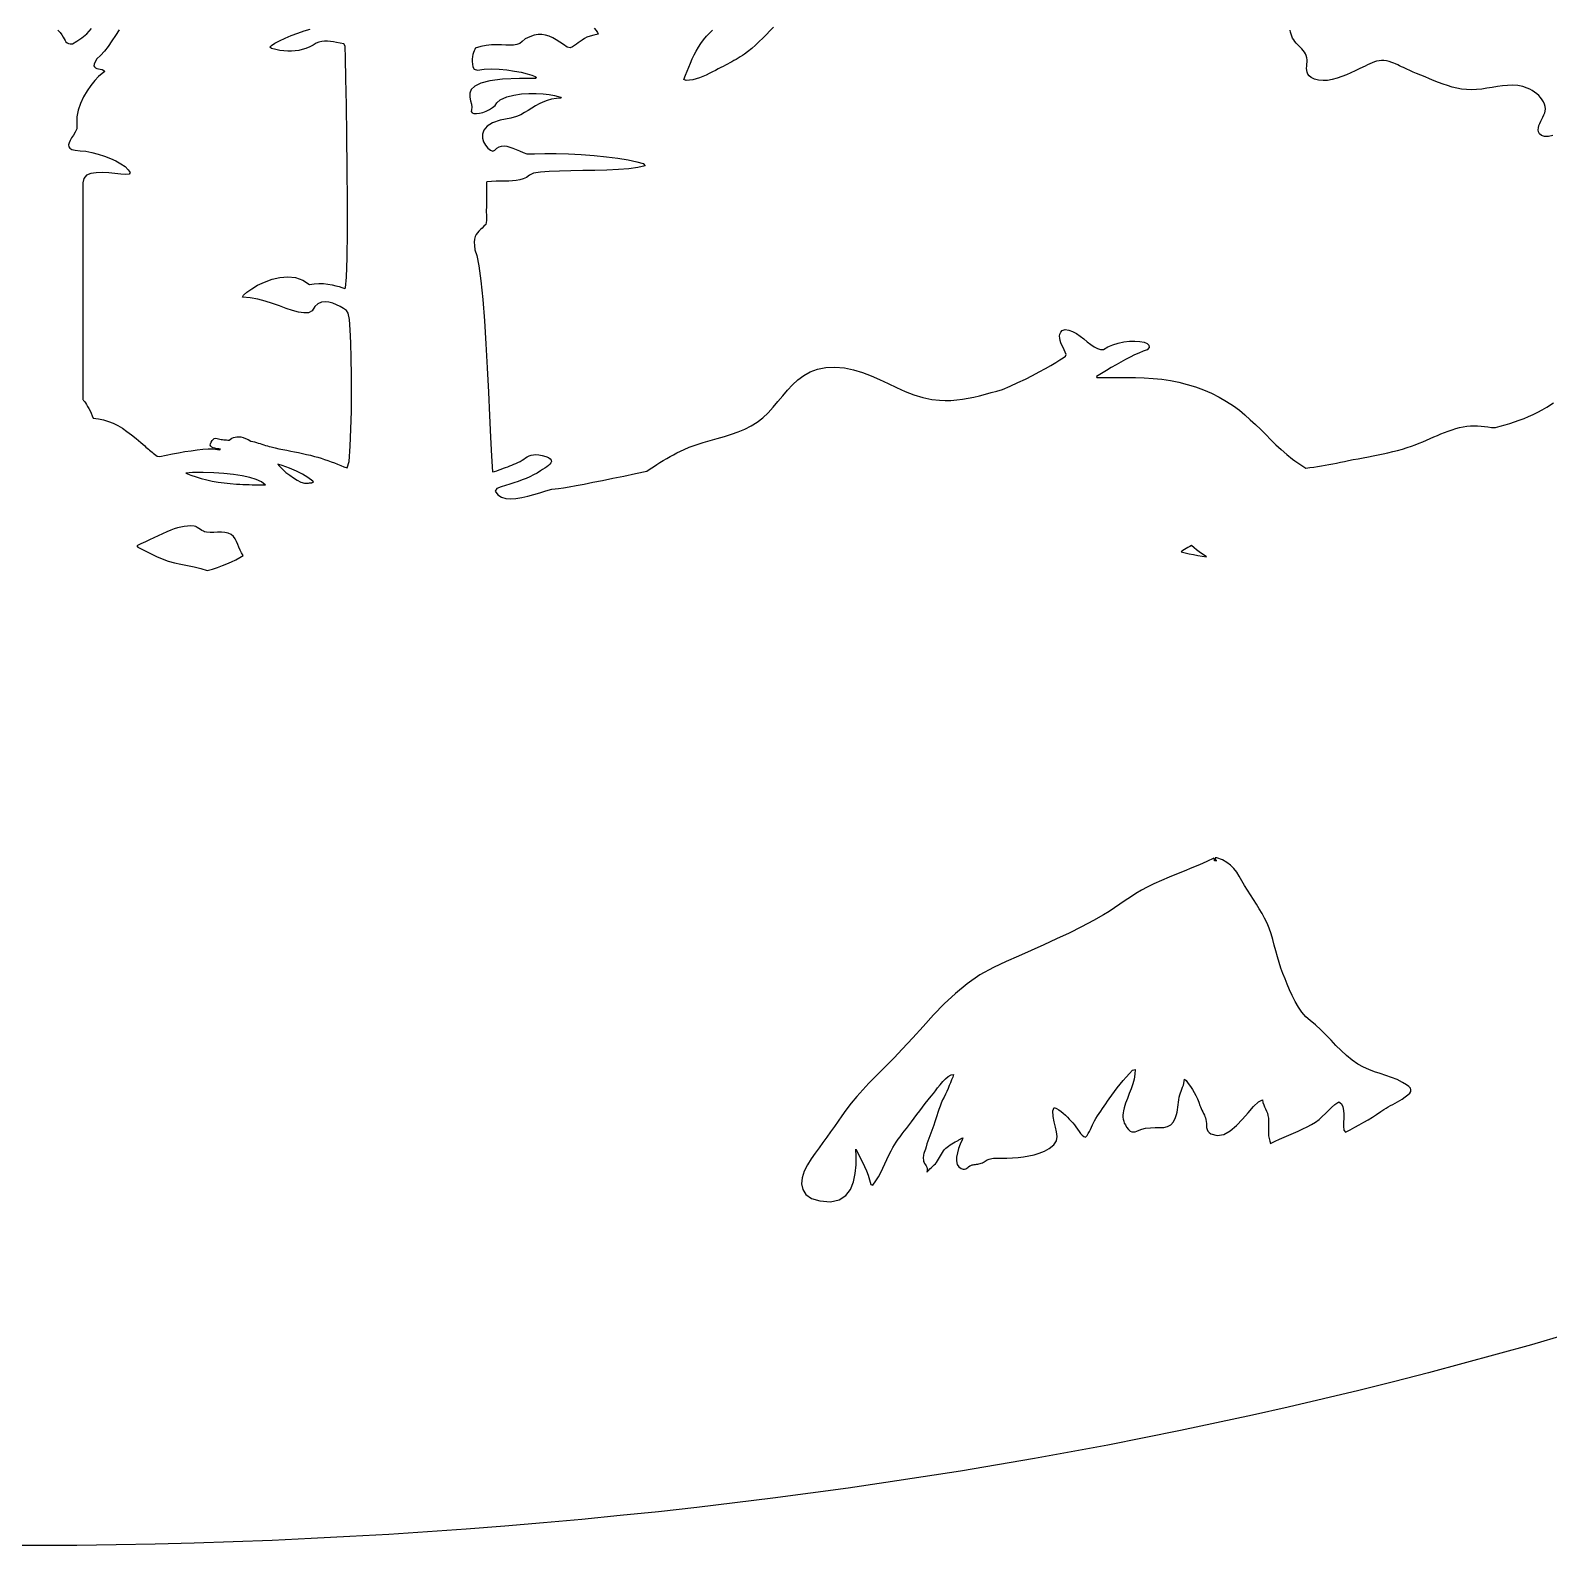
# Model space of a CAD drawing. Extents: x 0.3 to 24.3, y 0.4 to 12.4.
# Drawn here: x 12.34 to 18.32, y 0.36 to 6.32 of the extents above; entities that cross this region are included whole.
import ezdxf

# ---------------------------------------------------------------- set-up
doc = ezdxf.new("R2010")
doc.units = 0
doc.linetypes.add('0', pattern=[0])
doc.layers.add('1', color=7, linetype='0')

msp = doc.modelspace()

# ---------------------------------------------------------------- linework, layer by layer
at = {"layer": '1'}
for points in [[(15.268562, 6.335423), (15.254646, 6.321141), (15.240974, 6.306981), (15.227058, 6.292821), (15.212654, 6.278905), (15.19825, 6.265233), (15.182869, 6.252049), (15.166756, 6.239232), (15.154305, 6.230199), (15.146004, 6.224339), (15.137947, 6.218968), (15.129646, 6.213841), (15.121346, 6.208837), (15.113045, 6.204076), (15.104744, 6.199559), (15.096443, 6.194921), (15.087898, 6.190648), (15.079109, 6.186131), (15.07032, 6.181615), (15.061287, 6.177098), (15.050789, 6.171727), (15.039803, 6.165746), (15.028084, 6.159642), (15.015877, 6.153295), (15.003426, 6.147191), (14.99073, 6.141454), (14.977547, 6.136327), (14.964363, 6.131932), (14.95118, 6.128636), (14.93824, 6.126805), (14.924812, 6.126195), (14.916023, 6.130345), (14.922127, 6.146459), (14.928474, 6.162572), (14.934822, 6.178807), (14.941414, 6.194798), (14.948738, 6.21079), (14.956306, 6.226537), (14.964363, 6.24204), (14.973152, 6.257298), (14.982674, 6.272069), (14.993172, 6.286351), (15.004646, 6.300023), (15.016365, 6.312474), (15.028084, 6.323827)], [(12.451912, 6.324559), (12.460213, 6.314427), (12.466805, 6.305272), (12.471931, 6.297093), (12.476326, 6.289891), (12.479988, 6.283788), (12.48365, 6.278539), (12.488045, 6.274755), (12.493172, 6.271825), (12.499763, 6.270238), (12.509041, 6.270848), (12.526375, 6.280248), (12.545906, 6.293309), (12.565681, 6.310155), (12.58448, 6.330785)], [(12.69239, 6.32578), (12.678474, 6.303685), (12.664314, 6.28159), (12.649666, 6.260472), (12.634773, 6.241307), (12.619881, 6.224584), (12.604988, 6.211522), (12.597908, 6.199681), (12.594246, 6.190526), (12.593513, 6.183934), (12.595467, 6.179296), (12.599129, 6.176122), (12.604744, 6.173802), (12.611092, 6.172215), (12.618416, 6.170629), (12.625984, 6.168797), (12.633064, 6.16599), (12.636726, 6.161962), (12.625496, 6.154027), (12.612068, 6.141942), (12.596931, 6.125951), (12.581551, 6.106786), (12.566414, 6.085057), (12.552498, 6.061254), (12.540535, 6.035985), (12.531746, 6.009862), (12.526375, 5.983495), (12.525887, 5.957494), (12.526619, 5.936009), (12.519783, 5.92307), (12.512703, 5.910985), (12.505867, 5.899877), (12.500252, 5.889745), (12.495857, 5.880467), (12.49366, 5.872411), (12.494637, 5.865331), (12.498543, 5.859471), (12.506844, 5.854833), (12.519783, 5.851293), (12.538826, 5.849584), (12.561775, 5.847264), (12.585945, 5.842748), (12.610603, 5.836522), (12.635262, 5.828588), (12.658699, 5.819432), (12.680183, 5.8093), (12.699471, 5.798314), (12.716072, 5.786839), (12.728279, 5.774999), (12.735603, 5.763524), (12.732185, 5.756932), (12.718269, 5.755956), (12.699226, 5.757176), (12.676521, 5.759496), (12.651863, 5.761937), (12.626961, 5.763524), (12.602791, 5.763158), (12.581306, 5.759862), (12.564705, 5.752782), (12.55323, 5.740697), (12.550056, 5.722753), (12.550545, 5.689183), (12.550545, 5.626805), (12.550545, 5.542333), (12.550545, 5.442357), (12.550545, 5.33347), (12.550545, 5.222508), (12.550545, 5.116185), (12.550545, 5.02097), (12.550545, 4.9437), (12.550301, 4.89121), (12.550545, 4.869725), (12.551033, 4.868871), (12.552986, 4.866429), (12.555916, 4.862523), (12.559822, 4.857152), (12.563972, 4.850804), (12.568855, 4.843236), (12.573982, 4.834935), (12.578377, 4.825902), (12.58326, 4.816258), (12.586922, 4.806493), (12.591072, 4.796849), (12.61158, 4.794408), (12.631355, 4.790135), (12.650642, 4.784154), (12.669441, 4.776586), (12.687752, 4.76743), (12.705574, 4.756932), (12.72364, 4.744969), (12.741707, 4.731664), (12.759773, 4.717137), (12.778084, 4.701634), (12.793709, 4.687596), (12.798347, 4.683202), (12.803474, 4.678929), (12.808113, 4.674779), (12.812996, 4.670629), (12.817879, 4.666478), (12.822517, 4.662572), (12.8274, 4.658666), (12.832283, 4.654759), (12.837166, 4.650975), (12.842293, 4.647191), (12.853523, 4.646459), (12.877693, 4.651219), (12.902351, 4.656102), (12.92701, 4.660741), (12.951912, 4.665135), (12.976082, 4.66892), (12.999519, 4.672093), (13.02198, 4.674413), (13.043221, 4.675633), (13.062752, 4.675511), (13.08033, 4.673924), (13.088631, 4.672582), (13.088875, 4.672826), (13.089119, 4.67307), (13.089607, 4.673314), (13.089851, 4.673558), (13.090096, 4.673802), (13.09034, 4.674047), (13.090584, 4.674291), (13.090828, 4.674657), (13.091072, 4.674779), (13.091316, 4.675145), (13.085457, 4.675633), (13.076912, 4.676732), (13.069099, 4.678319), (13.062508, 4.680394), (13.057381, 4.68308), (13.053719, 4.686498), (13.051765, 4.690648), (13.052254, 4.695653), (13.054695, 4.701756), (13.059334, 4.709081), (13.066902, 4.717137), (13.07325, 4.717748), (13.078621, 4.716283), (13.083992, 4.715062), (13.089607, 4.713964), (13.094734, 4.713109), (13.100105, 4.712377), (13.104988, 4.711766), (13.110359, 4.7114), (13.115486, 4.711034), (13.120613, 4.71079), (13.12574, 4.71079), (13.131111, 4.71433), (13.136726, 4.717748), (13.142586, 4.720433), (13.149178, 4.722386), (13.156258, 4.723485), (13.163826, 4.723607), (13.172127, 4.722753), (13.180916, 4.720677), (13.190681, 4.717259), (13.200691, 4.712621), (13.211678, 4.706761), (13.218758, 4.705052), (13.225838, 4.703221), (13.233162, 4.701146), (13.240486, 4.698827), (13.24781, 4.696507), (13.255135, 4.694188), (13.262215, 4.691869), (13.269539, 4.689672), (13.276619, 4.687596), (13.283455, 4.685521), (13.291756, 4.683446), (13.306892, 4.679906), (13.322029, 4.67661), (13.33741, 4.673314), (13.352547, 4.670262), (13.368172, 4.667333), (13.383553, 4.664281), (13.398933, 4.661107), (13.414558, 4.657933), (13.430183, 4.654271), (13.446053, 4.650609), (13.461189, 4.646581), (13.474861, 4.642797), (13.488045, 4.638768), (13.501472, 4.634374), (13.514412, 4.629857), (13.527351, 4.625218), (13.540047, 4.620458), (13.552986, 4.615575), (13.565437, 4.610692), (13.577644, 4.605687), (13.589851, 4.600926), (13.598152, 4.626073), (13.602058, 4.686498), (13.604988, 4.753148), (13.606941, 4.823827), (13.607918, 4.895726), (13.607674, 4.966405), (13.606697, 5.033055), (13.604988, 5.093358), (13.602303, 5.144872), (13.599129, 5.184667), (13.594978, 5.210546), (13.587166, 5.220311), (13.575691, 5.228124), (13.562752, 5.236058), (13.548592, 5.243382), (13.533943, 5.249364), (13.518562, 5.253514), (13.50367, 5.254735), (13.489265, 5.252904), (13.475594, 5.246678), (13.463387, 5.236058), (13.452888, 5.219579), (13.437752, 5.211888), (13.419197, 5.211278), (13.398201, 5.214574), (13.375252, 5.220799), (13.350594, 5.2291), (13.323982, 5.238622), (13.296394, 5.248387), (13.26783, 5.257665), (13.238289, 5.265477), (13.20826, 5.270848), (13.177986, 5.272923), (13.182381, 5.281224), (13.195564, 5.292821), (13.214607, 5.306127), (13.238045, 5.319798), (13.265144, 5.332616), (13.294685, 5.343358), (13.325691, 5.350682), (13.357185, 5.353368), (13.387459, 5.350194), (13.416512, 5.339574), (13.441658, 5.323094), (13.459969, 5.326268), (13.478523, 5.327245), (13.496834, 5.326634), (13.514168, 5.324559), (13.530769, 5.32163), (13.545662, 5.318212), (13.558601, 5.314672), (13.569099, 5.311254), (13.576668, 5.308324), (13.581306, 5.306615), (13.583992, 5.310033), (13.588387, 5.351903), (13.591072, 5.428075), (13.592293, 5.53037), (13.592293, 5.649999), (13.591072, 5.778661), (13.589607, 5.907811), (13.587654, 6.029149), (13.585457, 6.13413), (13.583748, 6.21433), (13.582771, 6.261205), (13.576912, 6.270604), (13.562508, 6.273046), (13.54908, 6.275609), (13.536629, 6.277928), (13.524422, 6.279881), (13.512947, 6.28098), (13.501717, 6.28098), (13.490486, 6.279881), (13.479256, 6.276952), (13.468269, 6.272313), (13.456551, 6.265477), (13.442879, 6.258031), (13.42823, 6.252416), (13.413826, 6.247899), (13.399666, 6.244603), (13.385506, 6.242528), (13.371101, 6.241551), (13.356453, 6.241551), (13.341072, 6.24265), (13.325691, 6.244725), (13.309334, 6.247777), (13.292, 6.251561), (13.28614, 6.256688), (13.292488, 6.26389), (13.305672, 6.272557), (13.323738, 6.282445), (13.345955, 6.292821), (13.370613, 6.303075), (13.396248, 6.31284), (13.421394, 6.32163), (13.445076, 6.32871)], [(14.562996, 6.33225), (14.570808, 6.323094), (14.575935, 6.314916), (14.577888, 6.308446), (14.561287, 6.304906), (14.546638, 6.300878), (14.534431, 6.296239), (14.524178, 6.29099), (14.515144, 6.285375), (14.507332, 6.279881), (14.500252, 6.274144), (14.492928, 6.268651), (14.485359, 6.263646), (14.477303, 6.259007), (14.468025, 6.255223), (14.456062, 6.256566), (14.441414, 6.267308), (14.427254, 6.27744), (14.413338, 6.286351), (14.399666, 6.294042), (14.38575, 6.300145), (14.37159, 6.304418), (14.357185, 6.306493), (14.341805, 6.306615), (14.325935, 6.303807), (14.309334, 6.298436), (14.291512, 6.289769), (14.279793, 6.279393), (14.270027, 6.272191), (14.258553, 6.267797), (14.245369, 6.265721), (14.230721, 6.264989), (14.214607, 6.265477), (14.197273, 6.266088), (14.178474, 6.266454), (14.158699, 6.265965), (14.138191, 6.264012), (14.116463, 6.259862), (14.094734, 6.253026), (14.094246, 6.251805), (14.092537, 6.248509), (14.090584, 6.243382), (14.087898, 6.236669), (14.085701, 6.228734), (14.083504, 6.219823), (14.082039, 6.210179), (14.082039, 6.200292), (14.08326, 6.190282), (14.085701, 6.180272), (14.090584, 6.170995), (14.103523, 6.167211), (14.129402, 6.170384), (14.158211, 6.171361), (14.188484, 6.17014), (14.219002, 6.167333), (14.248543, 6.163304), (14.275642, 6.158299), (14.299324, 6.152806), (14.317879, 6.147191), (14.330574, 6.141942), (14.335457, 6.137181), (14.332039, 6.133275), (14.268806, 6.133275), (14.201912, 6.130589), (14.151619, 6.124364), (14.115974, 6.115087), (14.092537, 6.103368), (14.079109, 6.090062), (14.07325, 6.075658), (14.073006, 6.060643), (14.075691, 6.046239), (14.079597, 6.032689), (14.081795, 6.020726), (14.080086, 6.011083), (14.079109, 6.003881), (14.082527, 5.99912), (14.089607, 5.996434), (14.099373, 5.995824), (14.111092, 5.997167), (14.124031, 6.000218), (14.137459, 6.005101), (14.150398, 6.011449), (14.162361, 6.019139), (14.172371, 6.028172), (14.179695, 6.038426), (14.192635, 6.050511), (14.218269, 6.061254), (14.24659, 6.068578), (14.276131, 6.073216), (14.305672, 6.075292), (14.334724, 6.075414), (14.361824, 6.073705), (14.38575, 6.071019), (14.406013, 6.067479), (14.421394, 6.063451), (14.430183, 6.059789), (14.432137, 6.056371), (14.414558, 6.055028), (14.395027, 6.05222), (14.377205, 6.04746), (14.361092, 6.041356), (14.345711, 6.03391), (14.331551, 6.025853), (14.31739, 6.017064), (14.30323, 6.008275), (14.288582, 5.999486), (14.273445, 5.991307), (14.256844, 5.984105), (14.234383, 5.977757), (14.192879, 5.969823), (14.162361, 5.958837), (14.141121, 5.945653), (14.128426, 5.93076), (14.122566, 5.915135), (14.12281, 5.89951), (14.126961, 5.884618), (14.134773, 5.871312), (14.144295, 5.85996), (14.154549, 5.851659), (14.163826, 5.847264), (14.171883, 5.851903), (14.180183, 5.860082), (14.188972, 5.865453), (14.19825, 5.868138), (14.208504, 5.868505), (14.219246, 5.86704), (14.230721, 5.86411), (14.242928, 5.859715), (14.255379, 5.854589), (14.268806, 5.848851), (14.282722, 5.842748), (14.297371, 5.836888), (14.328133, 5.837865), (14.367928, 5.838719), (14.413094, 5.838353), (14.461678, 5.836766), (14.511971, 5.834081), (14.562508, 5.830297), (14.611336, 5.825658), (14.656502, 5.820043), (14.697029, 5.813695), (14.730476, 5.806493), (14.755623, 5.79868), (14.763435, 5.79038), (14.734871, 5.783544), (14.699226, 5.778539), (14.658211, 5.775243), (14.613045, 5.773168), (14.565681, 5.771825), (14.51783, 5.771092), (14.470467, 5.770482), (14.426033, 5.769506), (14.385506, 5.768041), (14.350838, 5.765233), (14.323738, 5.761205), (14.307869, 5.753148), (14.295906, 5.744725), (14.283211, 5.738622), (14.270027, 5.734471), (14.256111, 5.731908), (14.241463, 5.730565), (14.226326, 5.730077), (14.210457, 5.729955), (14.193855, 5.730077), (14.176521, 5.729711), (14.158699, 5.728734), (14.140388, 5.726659), (14.138435, 5.724706), (14.138435, 5.718968), (14.138435, 5.709935), (14.138435, 5.697972), (14.138435, 5.683568), (14.138435, 5.667211), (14.138435, 5.649388), (14.138435, 5.630956), (14.138191, 5.611791), (14.138435, 5.59287), (14.138435, 5.574559), (14.136482, 5.559545), (14.128914, 5.551976), (14.121834, 5.545384), (14.114754, 5.539281), (14.10865, 5.533299), (14.103035, 5.526952), (14.098152, 5.519872), (14.09449, 5.511693), (14.092049, 5.501927), (14.090828, 5.490209), (14.091316, 5.476048), (14.093269, 5.458959), (14.100594, 5.436864), (14.109138, 5.39597), (14.116951, 5.337377), (14.124031, 5.264379), (14.130379, 5.180638), (14.136238, 5.089574), (14.141609, 4.994725), (14.146248, 4.89951), (14.150642, 4.807469), (14.154549, 4.72202), (14.158211, 4.646825), (14.161873, 4.585301), (14.170662, 4.586766), (14.179451, 4.58994), (14.188484, 4.593114), (14.197029, 4.596288), (14.205574, 4.599462), (14.214119, 4.602757), (14.222664, 4.605931), (14.230721, 4.609105), (14.239021, 4.612279), (14.24659, 4.615575), (14.25489, 4.618627), (14.262703, 4.622045), (14.271248, 4.626439), (14.278816, 4.631078), (14.285896, 4.635839), (14.292732, 4.640477), (14.299568, 4.64475), (14.306648, 4.648412), (14.314461, 4.651341), (14.32325, 4.65305), (14.33326, 4.653783), (14.344734, 4.652806), (14.358162, 4.650365), (14.372322, 4.64597), (14.383064, 4.641454), (14.3899, 4.636693), (14.393562, 4.631688), (14.394295, 4.626683), (14.392342, 4.621556), (14.388435, 4.616307), (14.38282, 4.611058), (14.37574, 4.605687), (14.368416, 4.600194), (14.359871, 4.594823), (14.35157, 4.58933), (14.338387, 4.580907), (14.324471, 4.573216), (14.309822, 4.566258), (14.29493, 4.559789), (14.279549, 4.553685), (14.263435, 4.547948), (14.247078, 4.542455), (14.230721, 4.536962), (14.213875, 4.53159), (14.197029, 4.525975), (14.179695, 4.520116), (14.172615, 4.509496), (14.183601, 4.495336), (14.197762, 4.485936), (14.214607, 4.480687), (14.233894, 4.478978), (14.25489, 4.480321), (14.277351, 4.484105), (14.301033, 4.489476), (14.324959, 4.496068), (14.349129, 4.503392), (14.373055, 4.51035), (14.396248, 4.516942), (14.409187, 4.518773), (14.422859, 4.52036), (14.441658, 4.523046), (14.464607, 4.52683), (14.491951, 4.531713), (14.523201, 4.537572), (14.557625, 4.544286), (14.595711, 4.551854), (14.636482, 4.560155), (14.679695, 4.569188), (14.725838, 4.578832), (14.770271, 4.588719), (14.782967, 4.597142), (14.795906, 4.605565), (14.808846, 4.613866), (14.821785, 4.622045), (14.834724, 4.630101), (14.848152, 4.638036), (14.861336, 4.645848), (14.875008, 4.653172), (14.88868, 4.660375), (14.902596, 4.667333), (14.917, 4.674047), (14.936531, 4.682103), (14.963631, 4.691991), (14.991219, 4.700658), (15.019295, 4.708837), (15.047371, 4.716771), (15.075203, 4.724828), (15.102791, 4.733373), (15.12989, 4.742894), (15.155769, 4.753636), (15.180672, 4.76621), (15.204353, 4.780736), (15.226326, 4.797826), (15.247078, 4.818089), (15.266853, 4.839818), (15.285896, 4.862401), (15.304695, 4.884984), (15.323738, 4.907201), (15.343758, 4.928319), (15.364754, 4.947728), (15.387947, 4.964818), (15.413582, 4.978978), (15.442146, 4.989476), (15.474373, 4.995946), (15.510262, 4.997533), (15.547615, 4.994359), (15.583504, 4.987035), (15.618416, 4.976415), (15.652596, 4.963353), (15.686287, 4.948583), (15.719734, 4.932958), (15.753181, 4.917455), (15.786873, 4.90244), (15.821297, 4.889134), (15.856209, 4.87827), (15.892342, 4.87058), (15.922127, 4.867162), (15.944832, 4.866185), (15.967293, 4.866796), (15.989998, 4.868627), (16.012703, 4.871556), (16.035164, 4.87534), (16.057625, 4.880101), (16.079842, 4.88535), (16.102547, 4.89121), (16.124763, 4.897435), (16.147469, 4.903783), (16.169685, 4.910253), (16.199715, 4.922948), (16.230476, 4.936864), (16.260017, 4.951024), (16.288094, 4.965062), (16.314461, 4.978856), (16.338631, 4.991918), (16.360359, 5.004491), (16.379646, 5.015721), (16.39576, 5.025853), (16.408455, 5.034642), (16.417488, 5.041356), (16.42115, 5.04746), (16.417, 5.056249), (16.412605, 5.065404), (16.408211, 5.074681), (16.40406, 5.084081), (16.400154, 5.09348), (16.397469, 5.102635), (16.395515, 5.111547), (16.395027, 5.120091), (16.396248, 5.128026), (16.399422, 5.135228), (16.404549, 5.14182), (16.416267, 5.145238), (16.43116, 5.143285), (16.446053, 5.137792), (16.460945, 5.129735), (16.475594, 5.119725), (16.489998, 5.108617), (16.503914, 5.097386), (16.51783, 5.086766), (16.531013, 5.077611), (16.543709, 5.070653), (16.555916, 5.066991), (16.56739, 5.067235), (16.583992, 5.077001), (16.603767, 5.085546), (16.625252, 5.092259), (16.647713, 5.096898), (16.66993, 5.099584), (16.691414, 5.100316), (16.710701, 5.099217), (16.727058, 5.096166), (16.73951, 5.091039), (16.74659, 5.083959), (16.747566, 5.075047), (16.739754, 5.065892), (16.72364, 5.060155), (16.707283, 5.053319), (16.689949, 5.045506), (16.672371, 5.036839), (16.654305, 5.02744), (16.635994, 5.01743), (16.617195, 5.006688), (16.598152, 4.995702), (16.578865, 4.984349), (16.559578, 4.972631), (16.540291, 4.960912), (16.541756, 4.956761), (16.555672, 4.957006), (16.569344, 4.957128), (16.58326, 4.957128), (16.597176, 4.95725), (16.611092, 4.95725), (16.624763, 4.95725), (16.638435, 4.957128), (16.652107, 4.957006), (16.665779, 4.957006), (16.679695, 4.956883), (16.693123, 4.956639), (16.728279, 4.955785), (16.762947, 4.953588), (16.797371, 4.949925), (16.831306, 4.944921), (16.86451, 4.938329), (16.897469, 4.930028), (16.929695, 4.920262), (16.961433, 4.908666), (16.992195, 4.89536), (17.022469, 4.879979), (17.05201, 4.863011), (17.079353, 4.844945), (17.102303, 4.827733), (17.124275, 4.809545), (17.145515, 4.790746), (17.166267, 4.771459), (17.186287, 4.751805), (17.206551, 4.73203), (17.22657, 4.712132), (17.24659, 4.692479), (17.267586, 4.67307), (17.28907, 4.654271), (17.311287, 4.636083), (17.320808, 4.628758), (17.324471, 4.626073), (17.328377, 4.623265), (17.332283, 4.62058), (17.335945, 4.617894), (17.339851, 4.615331), (17.344002, 4.612645), (17.347664, 4.610082), (17.351814, 4.60764), (17.355965, 4.605077), (17.359627, 4.602635), (17.364265, 4.600316), (17.37989, 4.602025), (17.395027, 4.604222), (17.410164, 4.60642), (17.425301, 4.608983), (17.440193, 4.611547), (17.455086, 4.614354), (17.470222, 4.617284), (17.485359, 4.620336), (17.500496, 4.623509), (17.516121, 4.626683), (17.531746, 4.629979), (17.549812, 4.633519), (17.570076, 4.637425), (17.590096, 4.64121), (17.610115, 4.644872), (17.629646, 4.648534), (17.648933, 4.65244), (17.668221, 4.656346), (17.687263, 4.660619), (17.706306, 4.665013), (17.725105, 4.669896), (17.744392, 4.675267), (17.763191, 4.681127), (17.779549, 4.686742), (17.79493, 4.692235), (17.809822, 4.698094), (17.824471, 4.704198), (17.839119, 4.710301), (17.853279, 4.716527), (17.867439, 4.722753), (17.881844, 4.728978), (17.89576, 4.73496), (17.910164, 4.740697), (17.924568, 4.746312), (17.939461, 4.751561), (17.954353, 4.756078), (17.969002, 4.75974), (17.98365, 4.762792), (17.998055, 4.764745), (18.012215, 4.766088), (18.026375, 4.766576), (18.040291, 4.766576), (18.054207, 4.765721), (18.067635, 4.764501), (18.080818, 4.762425), (18.094246, 4.759984), (18.110115, 4.760716), (18.129402, 4.765721), (18.148445, 4.770848), (18.167244, 4.776341), (18.186043, 4.782323), (18.204353, 4.788548), (18.222908, 4.795384), (18.240974, 4.802831), (18.259285, 4.811131), (18.276863, 4.819921), (18.29493, 4.829686), (18.312508, 4.840184), (18.339119, 4.857518)], [(18.335945, 5.909154), (18.318611, 5.906102), (18.303474, 5.905736), (18.291512, 5.909154), (18.283455, 5.9166), (18.280037, 5.924047), (18.27906, 5.931981), (18.279793, 5.940038), (18.281746, 5.948339), (18.28492, 5.956761), (18.288826, 5.965306), (18.292976, 5.973729), (18.297371, 5.982152), (18.301277, 5.990453), (18.304451, 5.998387), (18.306648, 6.005834), (18.307137, 6.01389), (18.305916, 6.023412), (18.303474, 6.032689), (18.299568, 6.041844), (18.294441, 6.050511), (18.288094, 6.058812), (18.281013, 6.066503), (18.272957, 6.073949), (18.264168, 6.080663), (18.25489, 6.086522), (18.245125, 6.091771), (18.235359, 6.096288), (18.218269, 6.102025), (18.198738, 6.105809), (18.178719, 6.107152), (18.158455, 6.106786), (18.138435, 6.104955), (18.118172, 6.102025), (18.097664, 6.098729), (18.077156, 6.095433), (18.056892, 6.092259), (18.036385, 6.090062), (18.016121, 6.089208), (17.996101, 6.090062), (17.977058, 6.092381), (17.958504, 6.095922), (17.940193, 6.100316), (17.921883, 6.105687), (17.90406, 6.111669), (17.886238, 6.11826), (17.86866, 6.125218), (17.851326, 6.132421), (17.833748, 6.139867), (17.816658, 6.147069), (17.799568, 6.154149), (17.786385, 6.159398), (17.778816, 6.162694), (17.771248, 6.166112), (17.76368, 6.16953), (17.756111, 6.17307), (17.748543, 6.176732), (17.74073, 6.180272), (17.733162, 6.183934), (17.725594, 6.187474), (17.717537, 6.191014), (17.709969, 6.194188), (17.7024, 6.197362), (17.691902, 6.200902), (17.681404, 6.203343), (17.671394, 6.204564), (17.661629, 6.204564), (17.652107, 6.203465), (17.64283, 6.201634), (17.633797, 6.198827), (17.625008, 6.195531), (17.61573, 6.191625), (17.606941, 6.187474), (17.597664, 6.182714), (17.587898, 6.177953), (17.573982, 6.171361), (17.558357, 6.164037), (17.541756, 6.156224), (17.524178, 6.148412), (17.505867, 6.14121), (17.487068, 6.134862), (17.468269, 6.129979), (17.449715, 6.126561), (17.431648, 6.125585), (17.414314, 6.127294), (17.397713, 6.13181), (17.385017, 6.138402), (17.377449, 6.144506), (17.372078, 6.151219), (17.369148, 6.158422), (17.367439, 6.16599), (17.367195, 6.173924), (17.367439, 6.182103), (17.367928, 6.190404), (17.368904, 6.198827), (17.368904, 6.207372), (17.368172, 6.215795), (17.36573, 6.224095), (17.362801, 6.231542), (17.35865, 6.238133), (17.354012, 6.244359), (17.34864, 6.250218), (17.343269, 6.255834), (17.33741, 6.261449), (17.331551, 6.267064), (17.32618, 6.272923), (17.320808, 6.279027), (17.31617, 6.285497), (17.312019, 6.292699), (17.308601, 6.300511), (17.305916, 6.30869), (17.303719, 6.316381), (17.301765, 6.323705)], [(18.384773, 1.188451), (18.251717, 1.149877), (18.117683, 1.112035), (17.982674, 1.07517), (17.846687, 1.039159), (17.709724, 1.004003), (17.572029, 0.969701), (17.433357, 0.936376), (17.293953, 0.903905), (17.153572, 0.872289), (17.012459, 0.841649), (16.870613, 0.811864), (16.728035, 0.782933), (16.58448, 0.754979), (16.440437, 0.728002), (16.295662, 0.701879), (16.150398, 0.67661), (16.004402, 0.65244), (15.857674, 0.629125), (15.710457, 0.606786), (15.562752, 0.585301), (15.414314, 0.564916), (15.265633, 0.545384), (15.116219, 0.52683), (14.966316, 0.509252), (14.81617, 0.492528), (14.665535, 0.476903), (14.514412, 0.462132), (14.363045, 0.448461), (14.211433, 0.435643), (14.059334, 0.423924), (13.90699, 0.41306), (13.754402, 0.403172), (13.60157, 0.394383), (13.448494, 0.386449), (13.295174, 0.379613), (13.141853, 0.373631), (12.988289, 0.368749), (12.83448, 0.364842), (12.680672, 0.361791), (12.526863, 0.359838), (12.373055, 0.358861), (12.219246, 0.358861)]]:
    msp.add_lwpolyline(points, dxfattribs=at)
for points in [[(13.45118, 4.542821), (13.4524, 4.543309), (13.453621, 4.543797), (13.455086, 4.544408), (13.456306, 4.545018), (13.457527, 4.545751), (13.454842, 4.549413), (13.43531, 4.563695), (13.41407, 4.576634), (13.390388, 4.588597), (13.364021, 4.59995), (13.33448, 4.610692), (13.317146, 4.615331), (13.321297, 4.610814), (13.325691, 4.606175), (13.330086, 4.601537), (13.334724, 4.596776), (13.339363, 4.591649), (13.349617, 4.583104), (13.364265, 4.571996), (13.37867, 4.56162), (13.393074, 4.552342), (13.407722, 4.54514), (13.421883, 4.540746), (13.428719, 4.540624), (13.433113, 4.54099), (13.437752, 4.541356), (13.442146, 4.541966), (13.446541, 4.542455)], [(13.155281, 4.537328), (13.167488, 4.536717), (13.179939, 4.536107), (13.192146, 4.535619), (13.204353, 4.535131), (13.216805, 4.534764), (13.229012, 4.53452), (13.241463, 4.534276), (13.253914, 4.534032), (13.266121, 4.53391), (13.268562, 4.534398), (13.267586, 4.535131), (13.266609, 4.535741), (13.265877, 4.536473), (13.264656, 4.537206), (13.263924, 4.537938), (13.262947, 4.538671), (13.261726, 4.539525), (13.260994, 4.540257), (13.252693, 4.545629), (13.23243, 4.554906), (13.206795, 4.56284), (13.176521, 4.569554), (13.142342, 4.574803), (13.104744, 4.578954), (13.065437, 4.581517), (13.024178, 4.583104), (12.982185, 4.583226), (12.955818, 4.580541), (12.975594, 4.572728), (12.995613, 4.565648), (13.016365, 4.5593), (13.037605, 4.553807), (13.059578, 4.549047), (13.082283, 4.545018), (13.105965, 4.541722), (13.12989, 4.539159)], [(13.039558, 4.197118), (13.060555, 4.202977), (13.08033, 4.209447), (13.099373, 4.216405), (13.117195, 4.223973), (13.134529, 4.231786), (13.151619, 4.23972), (13.167976, 4.247899), (13.181648, 4.2562), (13.174568, 4.26621), (13.168953, 4.277196), (13.16407, 4.288671), (13.159676, 4.300145), (13.155037, 4.311376), (13.149422, 4.321874), (13.142586, 4.331151), (13.133553, 4.339086), (13.122322, 4.344457), (13.109383, 4.347142), (13.095467, 4.348119), (13.080574, 4.347753), (13.065681, 4.347142), (13.051033, 4.346898), (13.037361, 4.347631), (13.028572, 4.349584), (13.024422, 4.351537), (13.018806, 4.354711), (13.012459, 4.358617), (13.006355, 4.362523), (13.000496, 4.366429), (12.996346, 4.369359), (12.994148, 4.371068), (12.987556, 4.371922), (12.974373, 4.372411), (12.961433, 4.371922), (12.948494, 4.370458), (12.935555, 4.368016), (12.922371, 4.364842), (12.909431, 4.360692), (12.896492, 4.355931), (12.880623, 4.349339), (12.863777, 4.341771), (12.846687, 4.334081), (12.829842, 4.326268), (12.812752, 4.318334), (12.79615, 4.310277), (12.778816, 4.302098), (12.762215, 4.294164), (12.765877, 4.288548), (12.776619, 4.283666), (12.787117, 4.278661), (12.797859, 4.273656), (12.808601, 4.268651), (12.819344, 4.263402), (12.829597, 4.258153), (12.84034, 4.252538), (12.86158, 4.24265), (12.88575, 4.234349), (12.910652, 4.227757), (12.936287, 4.222142), (12.96241, 4.217015), (12.988533, 4.211644), (13.014412, 4.205174)], [(16.87281, 4.270726), (16.888924, 4.266698), (16.905281, 4.263036), (16.921883, 4.259618), (16.938972, 4.256566), (16.956062, 4.253881), (16.973396, 4.251195), (16.963631, 4.257543), (16.953621, 4.264256), (16.943855, 4.271092), (16.93409, 4.278539), (16.924324, 4.286473), (16.914558, 4.29514), (16.907234, 4.291844), (16.900154, 4.288182), (16.893074, 4.284032), (16.886238, 4.279881), (16.879402, 4.275365)], [(17.742683, 2.116796), (17.755623, 2.125463), (17.765877, 2.133275), (17.772957, 2.140111), (17.776863, 2.146581), (17.77784, 2.152684), (17.775398, 2.159032), (17.769539, 2.165624), (17.760506, 2.172704), (17.744881, 2.182225), (17.723396, 2.193089), (17.70118, 2.202001), (17.679207, 2.209813), (17.65699, 2.217015), (17.634529, 2.224339), (17.612556, 2.232518), (17.590584, 2.242162), (17.568855, 2.254125), (17.545906, 2.269872), (17.523689, 2.287938), (17.502693, 2.307347), (17.482674, 2.327733), (17.463142, 2.348607), (17.443367, 2.369359), (17.423347, 2.389623), (17.402351, 2.408788), (17.380867, 2.425633), (17.364265, 2.440404), (17.348885, 2.458348), (17.335213, 2.478856), (17.322273, 2.500951), (17.310799, 2.5239), (17.300301, 2.547093), (17.291023, 2.569554), (17.282478, 2.590184), (17.273933, 2.610814), (17.265877, 2.632543), (17.258797, 2.654759), (17.252205, 2.677098), (17.246101, 2.699559), (17.239998, 2.722142), (17.233894, 2.744603), (17.227058, 2.76682), (17.21949, 2.788793), (17.211189, 2.808934), (17.201912, 2.828343), (17.191902, 2.847142), (17.180916, 2.865697), (17.169441, 2.884007), (17.158211, 2.902074), (17.146248, 2.920384), (17.134285, 2.938939), (17.122566, 2.95786), (17.112068, 2.976293), (17.102058, 2.993505), (17.091805, 3.009374), (17.080818, 3.023778), (17.068123, 3.036717), (17.05323, 3.048314), (17.035408, 3.058202), (17.013924, 3.066381), (17.007332, 3.066381), (17.007088, 3.064061), (17.006844, 3.061986), (17.007088, 3.060155), (17.007576, 3.05869), (17.008553, 3.057469), (17.009773, 3.056493), (17.011482, 3.055638), (17.013191, 3.055272), (17.012703, 3.055272), (17.011971, 3.05515), (17.01075, 3.05515), (17.009285, 3.05515), (17.00782, 3.055028), (17.006599, 3.054906), (17.005623, 3.054906), (17.004646, 3.054906), (17.00489, 3.055394), (17.004646, 3.056493), (17.004402, 3.057591), (17.004158, 3.05869), (17.003914, 3.059789), (17.003181, 3.061009), (17.002693, 3.062352), (17.002205, 3.063573), (17.001961, 3.065038), (16.974617, 3.052098), (16.945076, 3.039037), (16.915535, 3.026464), (16.885506, 3.014134), (16.855232, 3.002049), (16.825691, 2.989842), (16.795906, 2.977269), (16.766121, 2.96433), (16.739265, 2.951268), (16.717049, 2.938939), (16.69532, 2.925756), (16.67408, 2.911962), (16.653084, 2.897801), (16.632088, 2.883519), (16.611092, 2.869237), (16.589851, 2.855443), (16.568123, 2.842259), (16.528328, 2.819676), (16.480476, 2.794408), (16.431892, 2.770116), (16.382576, 2.7468), (16.333015, 2.724095), (16.283455, 2.702001), (16.23365, 2.679784), (16.184334, 2.657689), (16.135017, 2.634862), (16.081306, 2.605321), (16.031502, 2.570897), (15.984871, 2.532567), (15.940926, 2.491063), (15.898445, 2.447606), (15.857185, 2.402806), (15.816902, 2.357884), (15.775642, 2.313573), (15.742928, 2.279393), (15.718269, 2.254491), (15.693123, 2.229589), (15.668465, 2.204442), (15.644295, 2.179296), (15.620369, 2.153539), (15.597176, 2.127172), (15.574715, 2.100316), (15.552986, 2.072362), (15.537605, 2.050511), (15.522957, 2.029637), (15.508308, 2.008763), (15.493416, 1.987767), (15.478523, 1.966893), (15.463387, 1.945897), (15.44825, 1.924901), (15.433113, 1.903661), (15.417488, 1.881932), (15.402107, 1.857762), (15.389656, 1.832494), (15.381599, 1.807103), (15.379402, 1.782811), (15.384041, 1.760472), (15.396492, 1.741185), (15.418221, 1.725804), (15.450691, 1.715428), (15.492439, 1.712132), (15.526863, 1.719701), (15.552742, 1.736669), (15.571053, 1.760961), (15.583504, 1.790624), (15.590584, 1.823705), (15.593513, 1.858251), (15.594002, 1.892064), (15.593025, 1.91953), (15.601814, 1.902196), (15.610359, 1.884984), (15.61866, 1.867894), (15.626717, 1.851048), (15.634041, 1.833837), (15.640877, 1.816503), (15.646492, 1.798802), (15.651863, 1.78037), (15.660164, 1.77805), (15.671638, 1.794164), (15.681648, 1.810643), (15.690681, 1.827367), (15.698982, 1.844335), (15.706795, 1.861424), (15.714607, 1.878514), (15.722908, 1.89597), (15.731697, 1.913304), (15.738045, 1.925633), (15.744637, 1.936742), (15.751717, 1.947606), (15.759041, 1.958226), (15.767097, 1.968602), (15.775154, 1.979222), (15.783211, 1.989842), (15.791512, 2.00034), (15.800545, 2.011937), (15.811531, 2.026586), (15.822273, 2.041234), (15.83326, 2.055882), (15.844002, 2.070653), (15.854988, 2.085179), (15.866219, 2.099706), (15.877449, 2.11411), (15.889412, 2.128514), (15.897957, 2.13889), (15.905769, 2.1489), (15.914558, 2.160619), (15.924568, 2.17307), (15.935066, 2.185277), (15.945808, 2.196385), (15.956795, 2.205541), (15.967537, 2.211888), (15.977058, 2.213964), (15.973885, 2.203221), (15.969734, 2.192235), (15.965584, 2.181005), (15.960701, 2.169774), (15.955818, 2.158422), (15.950447, 2.147069), (15.94532, 2.135716), (15.939949, 2.124608), (15.934334, 2.113011), (15.928719, 2.100682), (15.92408, 2.088353), (15.919685, 2.076024), (15.915779, 2.063695), (15.912117, 2.051122), (15.908211, 2.038671), (15.904305, 2.026464), (15.900154, 2.014134), (15.896004, 2.003148), (15.892097, 1.99265), (15.887947, 1.982152), (15.884041, 1.971654), (15.880135, 1.961278), (15.876717, 1.950658), (15.87281, 1.939916), (15.869392, 1.929173), (15.866707, 1.91892), (15.864265, 1.912328), (15.862312, 1.906713), (15.860847, 1.90183), (15.859627, 1.897313), (15.85865, 1.892919), (15.858162, 1.88828), (15.858162, 1.883153), (15.858894, 1.877172), (15.859627, 1.871556), (15.861092, 1.866918), (15.863533, 1.862401), (15.866463, 1.858006), (15.869392, 1.853246), (15.871834, 1.848119), (15.873543, 1.842504), (15.874031, 1.835912), (15.872566, 1.828588), (15.876472, 1.833104), (15.880379, 1.837377), (15.884529, 1.841527), (15.88868, 1.845677), (15.89283, 1.849706), (15.897224, 1.853612), (15.901375, 1.857762), (15.905769, 1.861913), (15.910164, 1.866796), (15.914314, 1.872899), (15.918465, 1.879491), (15.922127, 1.886327), (15.925789, 1.893285), (15.929695, 1.900121), (15.933357, 1.906835), (15.937752, 1.91306), (15.942146, 1.918797), (15.946541, 1.923192), (15.951668, 1.927464), (15.957527, 1.931737), (15.963875, 1.936131), (15.970467, 1.940282), (15.977058, 1.94431), (15.98365, 1.948094), (15.989998, 1.95139), (15.994881, 1.954198), (15.99781, 1.955907), (16.000496, 1.957494), (16.002937, 1.958837), (16.005379, 1.959935), (16.007576, 1.961156), (16.009773, 1.962132), (16.011971, 1.963231), (16.014168, 1.964208), (16.01075, 1.955663), (16.003426, 1.939305), (15.997322, 1.922093), (15.992439, 1.904759), (15.98951, 1.888036), (15.989021, 1.872899), (15.991951, 1.859593), (15.998055, 1.849462), (16.00782, 1.843114), (16.0149, 1.841283), (16.020515, 1.841283), (16.025154, 1.842504), (16.029305, 1.844701), (16.032967, 1.847508), (16.036629, 1.850438), (16.040779, 1.85349), (16.045662, 1.855809), (16.050545, 1.857396), (16.054695, 1.858251), (16.05909, 1.858983), (16.063484, 1.859593), (16.067879, 1.860204), (16.072517, 1.860936), (16.077156, 1.861791), (16.081795, 1.862645), (16.086189, 1.863988), (16.090828, 1.865697), (16.094734, 1.867772), (16.09864, 1.870091), (16.102058, 1.872411), (16.105721, 1.87473), (16.109383, 1.876927), (16.113533, 1.879003), (16.117928, 1.880589), (16.123055, 1.88181), (16.128426, 1.883031), (16.134285, 1.883641), (16.140388, 1.884007), (16.14698, 1.884007), (16.153572, 1.883885), (16.160164, 1.883763), (16.166756, 1.883519), (16.172859, 1.883519), (16.187508, 1.884007), (16.20948, 1.884984), (16.231209, 1.886693), (16.252693, 1.889256), (16.273689, 1.892919), (16.294685, 1.897801), (16.314949, 1.904149), (16.334969, 1.912084), (16.354012, 1.921727), (16.372322, 1.936009), (16.382088, 1.951756), (16.385017, 1.968846), (16.383064, 1.987157), (16.37867, 2.006566), (16.373299, 2.027074), (16.368904, 2.048192), (16.367683, 2.070043), (16.373055, 2.083592), (16.38282, 2.079808), (16.392097, 2.074437), (16.400887, 2.067967), (16.409431, 2.060765), (16.417488, 2.052953), (16.425301, 2.044896), (16.432869, 2.037206), (16.440681, 2.029759), (16.447029, 2.023046), (16.453377, 2.015355), (16.459236, 2.006932), (16.465096, 1.998143), (16.471199, 1.989476), (16.477303, 1.98142), (16.48365, 1.974339), (16.490242, 1.968968), (16.497322, 1.966771), (16.502937, 1.973363), (16.50782, 1.980809), (16.512459, 1.988866), (16.516365, 1.997289), (16.520271, 2.005834), (16.524178, 2.014623), (16.52784, 2.023046), (16.532478, 2.031224), (16.537849, 2.040135), (16.544197, 2.050023), (16.550789, 2.059667), (16.557137, 2.069432), (16.563728, 2.079076), (16.57032, 2.088719), (16.576912, 2.098485), (16.583504, 2.108129), (16.59034, 2.117894), (16.600105, 2.132421), (16.610359, 2.147069), (16.621346, 2.161473), (16.63282, 2.175633), (16.644539, 2.189672), (16.656502, 2.203465), (16.669441, 2.216893), (16.682137, 2.230077), (16.691902, 2.233129), (16.691414, 2.214086), (16.68824, 2.195043), (16.682869, 2.176), (16.676521, 2.157079), (16.669197, 2.13828), (16.661629, 2.119359), (16.654793, 2.100804), (16.648689, 2.082372), (16.64576, 2.070775), (16.644539, 2.06223), (16.643806, 2.053929), (16.643806, 2.045995), (16.644783, 2.03806), (16.64698, 2.030248), (16.649422, 2.022313), (16.653572, 2.014867), (16.658699, 2.006566), (16.666023, 1.997045), (16.672615, 1.990941), (16.678963, 1.987767), (16.685066, 1.987035), (16.691902, 1.988133), (16.699226, 1.990575), (16.707771, 1.993993), (16.718269, 1.997655), (16.733406, 2.001683), (16.752449, 2.003881), (16.77076, 2.004369), (16.788094, 2.004247), (16.804451, 2.004979), (16.819099, 2.008153), (16.832527, 2.014867), (16.843269, 2.026464), (16.851326, 2.044652), (16.854744, 2.055394), (16.856941, 2.065038), (16.85865, 2.074803), (16.860115, 2.084569), (16.86158, 2.094457), (16.862801, 2.104344), (16.864265, 2.114232), (16.865974, 2.123998), (16.868172, 2.133275), (16.870369, 2.140965), (16.873055, 2.148412), (16.875984, 2.155736), (16.879158, 2.16306), (16.881844, 2.170751), (16.884041, 2.178441), (16.88575, 2.18662), (16.885994, 2.195409), (16.892342, 2.19016), (16.901375, 2.178197), (16.90992, 2.166478), (16.917732, 2.154759), (16.924812, 2.142919), (16.93116, 2.130712), (16.937263, 2.118138), (16.942879, 2.104711), (16.947273, 2.091161), (16.949226, 2.085546), (16.951912, 2.079442), (16.954842, 2.073094), (16.958015, 2.066503), (16.961433, 2.060033), (16.964607, 2.053807), (16.967049, 2.047948), (16.969002, 2.042943), (16.970467, 2.036595), (16.971687, 2.028295), (16.97242, 2.020116), (16.972664, 2.012059), (16.973396, 2.004247), (16.975105, 1.997045), (16.978035, 1.990453), (16.982918, 1.984715), (16.989998, 1.979955), (17.014656, 1.973119), (17.041023, 1.977513), (17.066414, 1.991551), (17.090828, 2.012547), (17.114265, 2.037328), (17.136482, 2.063085), (17.157722, 2.087255), (17.177986, 2.106297), (17.192879, 2.113256), (17.195076, 2.103246), (17.19825, 2.094213), (17.201912, 2.08579), (17.205818, 2.077733), (17.20948, 2.069676), (17.212654, 2.060887), (17.215096, 2.05161), (17.21656, 2.041112), (17.21656, 2.030248), (17.21656, 2.019261), (17.21656, 2.007665), (17.21656, 1.995946), (17.216805, 1.984105), (17.217537, 1.972508), (17.219246, 1.961278), (17.221931, 1.950658), (17.225594, 1.941503), (17.242928, 1.950292), (17.26075, 1.958714), (17.278816, 1.966893), (17.297127, 1.974828), (17.315437, 1.982762), (17.333748, 1.990819), (17.351814, 1.998876), (17.369637, 2.007543), (17.386726, 2.01621), (17.402107, 2.025853), (17.416023, 2.036595), (17.428719, 2.047948), (17.440926, 2.059667), (17.453133, 2.07163), (17.465584, 2.083348), (17.478767, 2.094701), (17.493416, 2.105199), (17.503914, 2.098485), (17.509773, 2.086156), (17.512947, 2.072118), (17.513924, 2.056737), (17.51368, 2.04099), (17.512947, 2.024877), (17.512947, 2.009496), (17.514168, 1.994847), (17.52076, 1.986424), (17.538826, 1.996068), (17.556892, 2.005589), (17.574471, 2.015355), (17.591805, 2.025121), (17.608894, 2.035253), (17.625984, 2.045629), (17.642586, 2.056127), (17.659187, 2.067235), (17.670906, 2.075047), (17.679695, 2.080419), (17.688728, 2.085668), (17.697762, 2.090795), (17.706795, 2.095799), (17.716072, 2.100926), (17.724861, 2.106053), (17.73365, 2.111424)]]:
    msp.add_lwpolyline(points, close=True, dxfattribs=at)

doc.saveas('drawing.dxf')
